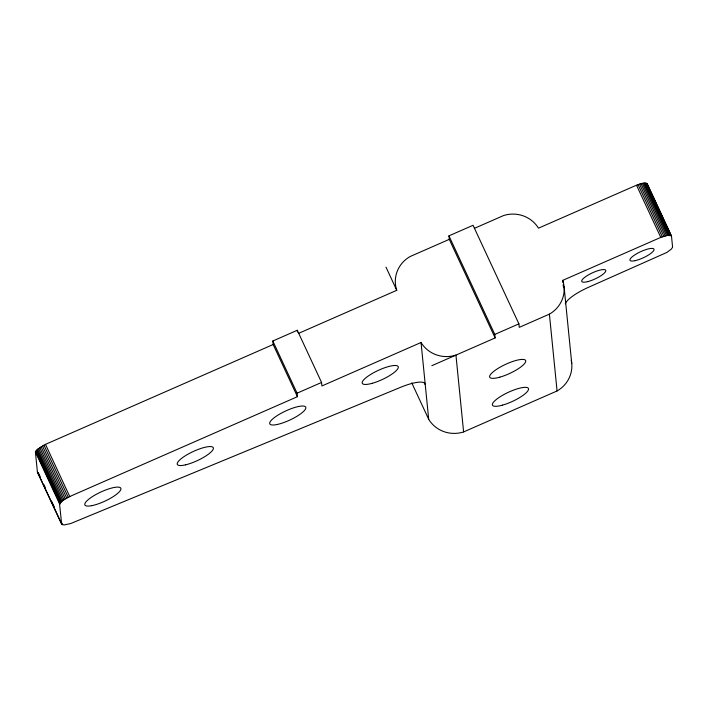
<?xml version="1.0" encoding="UTF-8"?>
<svg xmlns="http://www.w3.org/2000/svg" width="708" height="708" viewBox="0 0 708 708"><rect width="100%" height="100%" fill="white"/><g stroke="black" fill="none" stroke-linecap="round" stroke-linejoin="round"><path stroke-width="1.06" d="M571.259 360.319A29.736 28.665 -5.7 0 1 557.072 390.958L463.607 431.933L455.943 355.115A29.736 28.665 -5.7 0 1 421.039 342.495L321.91 385.957L321.565 382.453L297.289 330.273L272.81 341.008L297.077 393.188L297.431 396.684L71.322 495.83C67.189 498.096 61.481 499.936 59.614 504.609L61.676 524.247L64.198 524.955L70.765 523.513L400.427 387.373A28.515 7.177 -24.9 0 1 425.216 384.4L424.304 382.426M61.676 524.247L37.409 472.059L35.4 451.925L37.621 449.208L45.48 444.367L273.164 344.513L272.81 341.008M431.827 365.691L495.131 337.928L449.288 239.357L448.943 235.861L473.059 225.286L518.902 323.857L519.256 327.353L549.399 314.131A29.736 28.665 -5.7 0 0 562.727 280.368L660.785 237.401L667.83 235.348L671.467 235.861L672.6 247.242L671.219 249.198L666.927 252.411L588.596 287.253A26.736 6.726 -24.9 0 0 565.32 303.794M449.288 239.357L410.1 256.544A29.736 28.665 -5.7 0 0 396.763 290.307L298.652 333.335M474.413 228.339L503.556 215.559A29.736 28.665 -5.7 0 1 538.461 228.18L634.934 185.877C638.705 184.664 643.289 181.85 647.192 183.673L671.467 235.861M297.077 393.188L321.565 382.453M495.131 337.928L494.786 334.433L518.902 323.857M37.409 472.059L62.03 524.575M646.838 183.363L671.113 235.543M646.289 183.151L670.565 235.339M645.554 183.045L669.821 235.233M644.634 183.053L668.91 235.233M643.563 183.168L667.83 235.348M642.351 183.381L666.617 235.569M641.014 183.708L665.281 235.888M639.572 184.124L663.847 236.304M638.067 184.629L662.334 236.817M636.51 185.222L660.785 237.401M448.943 235.861L494.786 334.433M385.984 267.12L396.763 290.307M411.764 382.886L428.703 419.313A29.736 28.665 -5.7 0 0 463.607 431.933M273.164 344.513L297.431 396.684M45.48 444.367L69.756 496.556M43.94 445.137L68.216 497.317M42.462 445.934L66.738 498.122M41.073 446.757L65.34 498.945M39.781 447.589L64.056 499.768M38.63 448.412L62.897 500.591M37.621 449.208L61.897 501.397M36.781 449.969L61.056 502.158M36.126 450.686L60.401 502.875M35.665 451.341L59.932 503.53M35.4 451.925L59.667 504.114M38.294 472.617L40.126 476.555M43.79 484.431L45.17 487.387M51.578 501.175L54.321 507.078M61.649 522.831L62.57 524.805M564.081 286.705L571.745 363.531M562.727 280.368L562.949 282.545M563.17 284.731L563.382 286.917M549.399 314.131L557.072 390.958M421.039 342.495L428.703 419.313M297.289 330.273L297.466 332.025M499.866 377.16A19.824 4.991 -24.9 0 0 525.708 360.699A19.824 4.991 -24.9 0 0 497.423 368.779A19.824 4.991 -24.9 0 0 499.866 377.16M502.565 405.126A19.824 4.991 -24.9 0 0 528.504 388.665A19.824 4.991 -24.9 0 0 500.299 396.657A19.824 4.991 -24.9 0 0 502.565 405.126M587.658 281.642A13.213 3.328 -24.9 0 0 605.818 270.713A13.213 3.328 -24.9 0 0 587.782 275.279A13.213 3.328 -24.9 0 0 587.658 281.642M635.209 260.65A13.213 3.328 -24.9 0 0 654.024 249.818A13.213 3.328 -24.9 0 0 636.731 253.703A13.213 3.328 -24.9 0 0 635.209 260.65M91.89 505.645A19.824 4.991 -24.9 0 0 120.811 489.564A19.824 4.991 -24.9 0 0 95.899 494.529A19.824 4.991 -24.9 0 0 91.89 505.645M185.62 464.829A19.824 4.991 -24.9 0 0 213.4 448.5A19.824 4.991 -24.9 0 0 186.93 454.801A19.824 4.991 -24.9 0 0 185.62 464.829M277.421 424.437A19.824 4.991 -24.9 0 0 305.803 408.224A19.824 4.991 -24.9 0 0 280.094 413.853A19.824 4.991 -24.9 0 0 277.421 424.437M372.364 383.267A19.824 4.991 -24.9 0 0 398.268 366.806A19.824 4.991 -24.9 0 0 370.036 374.833A19.824 4.991 -24.9 0 0 372.364 383.267"/></g></svg>
